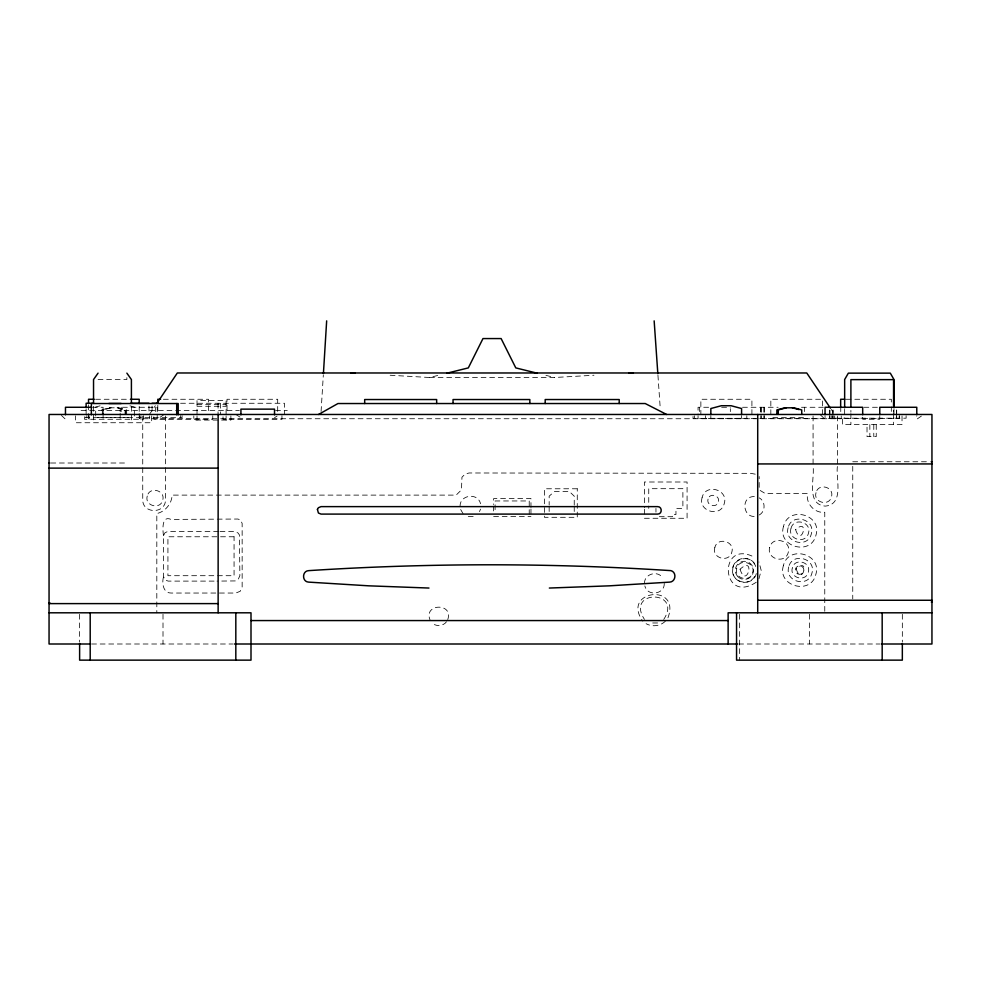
<?xml version="1.0" encoding="UTF-8"?>
<svg xmlns="http://www.w3.org/2000/svg" width="981" height="981" viewBox="0 0 981 981"><rect width="100%" height="100%" fill="white"/><g stroke="black" fill="none" stroke-linecap="round" stroke-linejoin="round"><path stroke-width="0.74" stroke-dasharray="4.91 3.68" d="M321.081 411.456L323.313 375.208M460.089 506.429C459.562 494.718 478.005 492.29 480.531 503.744M644.529 583.388C644.088 573.689 658.472 569.838 662.935 578.447M664.26 583.388C664.762 594.486 647.252 596.791 644.86 585.939M447.741 619.563C453.823 602.763 423.387 603.241 429.997 619.845M479.488 511.628L480.531 509.127M667.951 617.846C681.255 582.542 620.789 590.501 642.788 621.157M756.29 573.578C753.383 586.785 732.096 583.977 732.697 570.476C732.169 558.68 749.656 553.995 755.1 564.467M758.938 578.765L761.195 570.366L758.938 561.954M149.419 414.473L155.341 405.668M663.72 619.452C683.144 589.556 625.056 589.556 644.48 619.452M446.527 621.746C443.486 625.89 437.195 626.822 433.087 623.732M759.257 514.976C765.683 511.518 765.683 501.34 759.257 497.882M665.412 621.157C660.385 626.123 652.242 627.202 646.099 623.695M756.265 582.236C720.606 605.522 717.871 537.269 755.112 557.588M164.134 414.473L157.205 419.267L157.205 413.271M921.404 416.067L916.781 419.267L916.781 416.275M274.521 417.673L277.083 416.067M100.074 405.827L95.684 407.005L95.684 419.304M110.326 407.802L102.318 409.935L102.318 414.411M111.196 407.802L103.201 409.935L103.201 414.411M390.144 375.245L429.555 377.501L438.164 375.367M473.173 516.472L467.79 516.472M754.315 496.558C739.907 496.227 743.034 520.016 756.878 515.957M657.613 622.972L650.575 622.972M429.555 377.501L554.547 377.501L593.959 375.245M98.063 379.537L126.868 379.537L126.868 374.411M95.623 399.267L130.596 399.267M163.386 399.267L208.487 399.267L208.487 411.431M846.235 399.267L891.324 399.267L891.324 405.349M180.553 403.265L284.49 403.265L284.49 414.473M197.022 404.626L226.096 404.626M197.022 406.281L226.096 406.281M92.496 407.274L103.091 407.274L103.091 411.775M708.613 407.274L698.055 407.274L698.055 414.264M721.648 407.274L730.355 407.274M742.494 407.274L778.141 407.274M801.489 407.274L823.378 407.274M863.893 407.274L878.608 407.274M81.104 410.475L239.303 410.475M275.563 410.475L287.298 410.475M97.597 417.403L130.669 417.403M772.869 417.403L805.732 417.403M852.747 461.757L929.252 461.757M50.828 463.007L126.929 463.007M493.627 516.472L530.966 516.472M659.306 516.693L672.377 516.693L672.377 514.559L675.958 514.559L675.958 508.416L682.886 508.416L682.886 488.685L648.748 488.685L648.748 508.416M644.407 518.275L687.08 518.275L687.08 482.002L644.407 482.002L644.407 507.692M218.53 531.543L167.481 531.592L164.992 532.757L163.422 535.798L163.41 576.276L165.029 579.918L168.18 581.108L215.477 581.108M220.051 531.543L235.33 531.641L238.064 533.026L239.401 534.915L239.879 575.589L238.42 578.986L235.268 580.924L217.009 581.108M91.589 644.002L232.791 644.002M738.656 644.002L879.859 644.002M545.939 375.367L554.547 377.501M129.946 405.827L134.348 407.005L134.348 419.304M117.794 407.802L125.789 409.935L125.789 414.411M117.07 407.802L125.065 409.935L125.065 414.411M755.247 474.166L750.759 473.345L469.004 472.977L464.969 474.24L461.965 477.207L461.462 489.862L456.153 495.111L172.116 495.111C171.798 503.756 165.262 511.653 156.813 513.566L156.813 612.806M235.82 414.473L240.921 417.673M819.981 414.473L825.046 419.267L825.046 416.275M61.411 415.429L65.469 419.267L65.469 416.275M463.13 513.786L460.432 509.127M831.287 409.445L832.979 411.959M657.944 375.208L660.25 408.427M906.113 415.711L906.113 418.2L831.765 418.2L831.765 415.711M902.336 614.327L902.336 641.819M902.03 415.919L902.03 424.601L842.556 424.601L842.556 415.919M899.418 415.809L899.418 418.47L693.04 418.47L693.04 415.809M899.197 415.809L899.197 418.47M896.683 410.07L896.683 414.264M896.683 415.674L896.683 418.47M896.401 410.07L896.401 414.264M896.401 415.674L896.401 418.47M893.985 409.285L893.985 418.2M893.568 410.401L893.568 412.192M893.568 413.577L893.568 424.601M891.324 406.87L891.324 411.431M879.761 416.275L879.761 419.267L862.679 419.267L862.679 416.275M876.241 424.601L876.241 436.606L867.02 436.606L867.02 424.601M873.789 424.601L873.789 436.606M869.84 424.601L869.84 436.606M852.747 466.331L852.747 598.986M850.895 410.401L850.895 412.192M850.895 413.577L850.895 424.601M844.653 409.285L844.653 418.2M841.232 415.895L841.232 418.74L139.743 418.74L139.743 415.895M840.754 407.274L840.754 411.591M837.394 416.005L837.394 464.982M837.394 466.515C835.64 478.36 844.604 504.332 825.242 506.122C805.867 504.332 814.831 478.36 813.077 466.515M834.672 415.895L834.672 418.74M833.249 410.07L833.249 414.264M833.249 415.674L833.249 418.47M832.55 410.07L832.55 414.264M832.55 415.674L832.55 418.47M829.987 410.07L829.987 414.264M829.987 415.674L829.987 418.47M829.448 410.07L829.448 414.264M829.448 415.674L829.448 418.47M824.763 611.286L824.763 512.254C814.659 513.529 805.45 503.461 807.608 493.504L765.205 493.504L759.159 489.862L759.159 476.521M822.519 414.473L822.519 399.267L770.833 399.267L770.833 414.473M813.077 416.005L813.077 464.982M809.374 614.29L809.374 644.002M804.616 407.274L804.616 411.591M764.211 407.274L764.211 414.264M764.211 415.674L764.211 418.47M763.991 407.274L763.991 414.264M763.991 415.674L763.991 418.47M761.195 407.274L761.195 414.264M761.195 415.674L761.195 418.47M760.9 407.274L760.9 414.264M760.9 415.674L760.9 418.47M760.447 407.274L760.447 411.591M751.912 414.473L751.912 399.267L700.863 399.267L700.863 414.473M746.823 415.748L746.823 418.311L705.597 418.311L705.597 415.748M741.587 415.515L741.587 418.311M739.649 614.327L739.649 660.139M730.342 408.709L730.342 411.591M710.845 415.515L710.845 418.311M699.612 407.274L699.612 411.591M698.055 415.674L698.055 418.47M694.585 415.809L694.585 418.47M655.958 508.416L655.958 512.107M644.407 509.2L644.407 515.246M574.241 505.105L574.241 496.165L569.495 491.616L554.302 491.616L549.164 496.165L549.164 505.105M574.241 506.588L574.241 512.548M549.164 506.588L549.164 512.548M530.966 507.533L530.966 498.606L493.627 498.606L493.627 504.553M530.966 509.029L530.966 514.988M529.225 514.559L529.225 500.96L495.086 500.96L495.086 513.051M493.627 506.049L493.627 512.008M281.952 415.674L281.952 419.267L223.018 419.267L223.018 415.674M277.684 411.431L277.684 399.267L227.016 399.267L227.016 411.431M230.878 415.87L230.878 420.076L193.809 420.076L193.809 415.87M226.096 414.473L226.096 400.604L197.022 400.604L197.022 414.473M226.096 415.87L226.096 420.076M220.615 403.265L220.639 414.473M218.076 403.265L218.052 414.473M212.754 415.674L212.754 419.267L153.809 419.267L153.809 415.674M197.022 415.87L197.022 420.076M182.061 415.539L182.061 417.673L85.359 417.673L85.359 415.539M180.565 415.539L180.565 417.673M165.458 415.993L165.458 499.55C166.01 514.142 142.184 514.142 142.736 499.55L142.736 415.993M163.471 535.54C162.809 531.015 161.24 514.902 171.025 519.427L238.003 519.035L240.688 520.188L242.148 523.486L242.148 586.957L240.21 591.273L235.832 593.039L171.025 593.039C163.079 593.088 161.767 582.935 163.471 577.049M163.005 614.29L163.005 644.002M157.806 405.349L157.806 411.431M157.205 411.775L157.205 407.274L120.172 407.274L120.172 411.775M155.341 407.274L155.341 411.591M152.055 406.073L152.092 414.473M151.675 415.846L151.675 422.737L75.39 422.737L75.39 415.846M149.419 415.895L149.419 418.74M148.965 406.073L149.002 414.473M143.471 415.674L143.471 419.267L84.538 419.267L84.538 415.674M140.933 415.674L140.933 419.304M139.204 406.416L139.204 412.13M139.204 413.553L139.204 419.267M131.405 406.355L131.405 422.737M126.672 414.411L126.672 409.935L118.664 407.802L109.602 407.802L101.595 409.935L101.595 414.411M121.203 407.274L121.203 411.591M120.172 413.271L120.172 419.267M103.091 413.271L103.091 419.267M93.538 406.355L93.538 422.737M89.099 415.674L89.099 419.304M88.535 404.981L88.535 412.13M88.535 413.553L88.535 419.267M86.855 415.539L86.855 417.673M86.12 408.869L86.12 414.473M79.62 614.327L79.62 641.819M754.781 576.362A12.005 12.005 0 0 1 735.897 578.851A12.005 12.005 0 0 1 738.386 559.967A12.005 12.005 0 0 1 755.983 567.251M147.26 496.03C144.232 505.853 160.43 510.194 162.723 500.163C165.752 490.341 149.541 486 147.26 496.03M702.126 497.502C697.773 511.591 721.01 517.821 724.285 503.437C728.638 489.36 705.4 483.13 702.126 497.502M708.049 499.096C706.026 505.644 716.841 508.538 718.362 501.855C720.385 495.307 709.582 492.413 708.049 499.096M714.83 547.557C711.495 558.361 729.324 563.143 731.838 552.107C735.174 541.304 717.344 536.521 714.83 547.557M736.719 568.33C733.58 578.483 750.33 582.972 752.685 572.61C755.824 562.456 739.073 557.968 736.719 568.33M740.066 569.225C746.602 590.084 756.155 554.437 740.066 569.225M769.729 547.349C766.087 559.145 785.536 564.357 788.283 552.315C791.925 540.531 772.476 535.319 769.729 547.349M783.512 526.429C777.136 547.067 811.177 556.178 815.971 535.123C822.348 514.485 788.307 505.362 783.512 526.429M788.148 527.668C783.586 542.407 807.903 548.919 811.336 533.885C815.885 519.145 791.569 512.622 788.148 527.668M783.378 565.718C777.001 586.344 811.042 595.467 815.836 574.412C822.213 553.775 788.172 544.651 783.378 565.718M790.98 528.428C787.535 539.562 805.904 544.492 808.491 533.124C811.937 521.99 793.568 517.061 790.98 528.428M788.749 566.908C784.199 581.647 808.503 588.159 811.937 573.112C816.486 558.373 792.17 551.862 788.749 566.908M795.616 529.666C801.428 548.207 809.914 516.521 795.616 529.666M792.354 567.864C789.215 578.03 805.965 582.518 808.319 572.144C811.459 561.99 794.708 557.502 792.354 567.864M796.216 568.906C802.029 587.447 810.514 555.761 796.216 568.906M816.033 492.646C812.991 502.468 829.203 506.809 831.483 496.778C834.524 486.956 818.313 482.615 816.033 492.646M577.269 488.771L544.467 488.771L544.467 517.306L577.269 517.306L577.269 488.771M234.067 536.766L167.923 536.766L167.923 575.7L234.067 575.7L234.067 536.766M797.479 573.762A4.267 4.267 0 0 0 803.88 570.059A4.267 4.267 0 0 0 797.479 566.368A4.267 4.267 0 0 0 797.479 573.762M737.982 576.767A9.062 9.062 0 0 0 753.15 572.708A9.062 9.062 0 0 0 742.041 561.598A9.062 9.062 0 0 0 737.982 576.767"/><path stroke-width="1.47" d="M323.411 373.7L326.661 320.861M157.034 403.154L177.34 372.976L806.762 372.976L830.441 408.182M98.063 373.136L93.538 379.537L93.538 403.375M318.531 414.473L337.967 403.534L645.216 403.534L666.614 414.473M786.272 407.802L778.264 409.935L778.264 414.411M446.784 373.234L468.317 367.9L482.983 338.568L501.119 338.568L515.785 367.9L537.318 373.234M628.821 373.234L633.37 372.976M549.335 588.048L609.495 585.829L669.569 582.125C675.823 581.966 676.951 572.217 670.906 570.635C550.341 562.849 429.286 562.849 308.733 570.635C301.854 570.844 301.854 581.917 308.733 582.125L368.807 585.829L428.967 588.048M94.102 399.267L88.535 399.267L88.535 403.559M130.596 399.267L139.204 399.267L139.204 403.559M160.602 399.267L157.806 399.267L157.806 402.308M844.837 399.267L840.656 399.267L840.656 406.87M93.563 403.265L86.12 403.265L86.144 407.471M130.878 403.265L149.002 403.265M152.055 403.265L158.088 403.265M108.866 403.485L121.166 403.485M91.478 407.274L65.469 407.274L65.469 414.767M931.165 461.757L931.95 461.757M49.05 463.007L49.712 463.007M757.712 463.939L931.95 463.939M49.05 468.121L218.138 468.121M757.712 600.262L931.95 600.262M931.276 602.04L931.95 602.04M49.05 602.751L49.823 602.751M49.05 603.609L218.138 603.609M49.05 612.806L251.001 612.806L251.001 660.139L79.62 660.139L79.62 643.34M931.95 612.806L728.123 612.806L728.123 644.002M251.001 620.568L728.123 620.568M90.362 644.002L49.05 644.002L49.05 414.473L931.95 414.473L931.95 644.002L881.379 644.002M234.312 644.002L737.32 644.002M350.732 372.976L355.281 373.234M792.341 407.802L799.012 409.58M126.868 373.136L131.405 379.537L131.405 403.375M654.155 320.861L657.834 373.7M916.781 414.767L916.781 407.274L879.761 407.274L879.761 414.767M902.336 643.34L902.336 660.139L736.559 660.139L736.559 612.806M893.985 407.789L893.985 379.537L890.294 373.136L848.357 373.136L844.653 379.537L844.653 407.789M893.568 406.306L893.568 379.635L850.895 379.635L850.895 406.306M882.177 612.806L882.177 660.139M862.679 414.767L862.679 407.274L825.046 407.274L825.046 414.767M801.735 414.411L801.735 409.935L793.739 407.802L784.874 407.802L776.866 409.935L776.866 414.411M757.712 414.473L757.712 612.806M741.587 414.117L741.587 408.525L731.103 405.729L721.329 405.729L710.845 408.525L710.845 414.117M619.207 403.534L619.207 399.537L545.191 399.537L545.191 403.534M529.838 403.534L529.838 399.537L453.038 399.537L453.038 403.534M436.655 403.534L436.655 399.537L364.674 399.537L364.674 403.534M274.521 414.828L274.521 409.138L240.921 409.138L240.921 414.828M235.82 612.806L235.82 660.139M218.138 414.473L218.138 612.806M178.199 414.84L178.199 403.534L91.356 403.534L91.356 414.84M176.703 403.534L176.703 414.84M90.203 612.806L90.203 660.139M317.427 509.397L318.396 513.002L321.032 514.093L657.613 514.093C662.408 514.277 662.408 506.454 657.613 506.625L321.032 506.625L318.396 507.729L317.427 509.397"/></g></svg>
